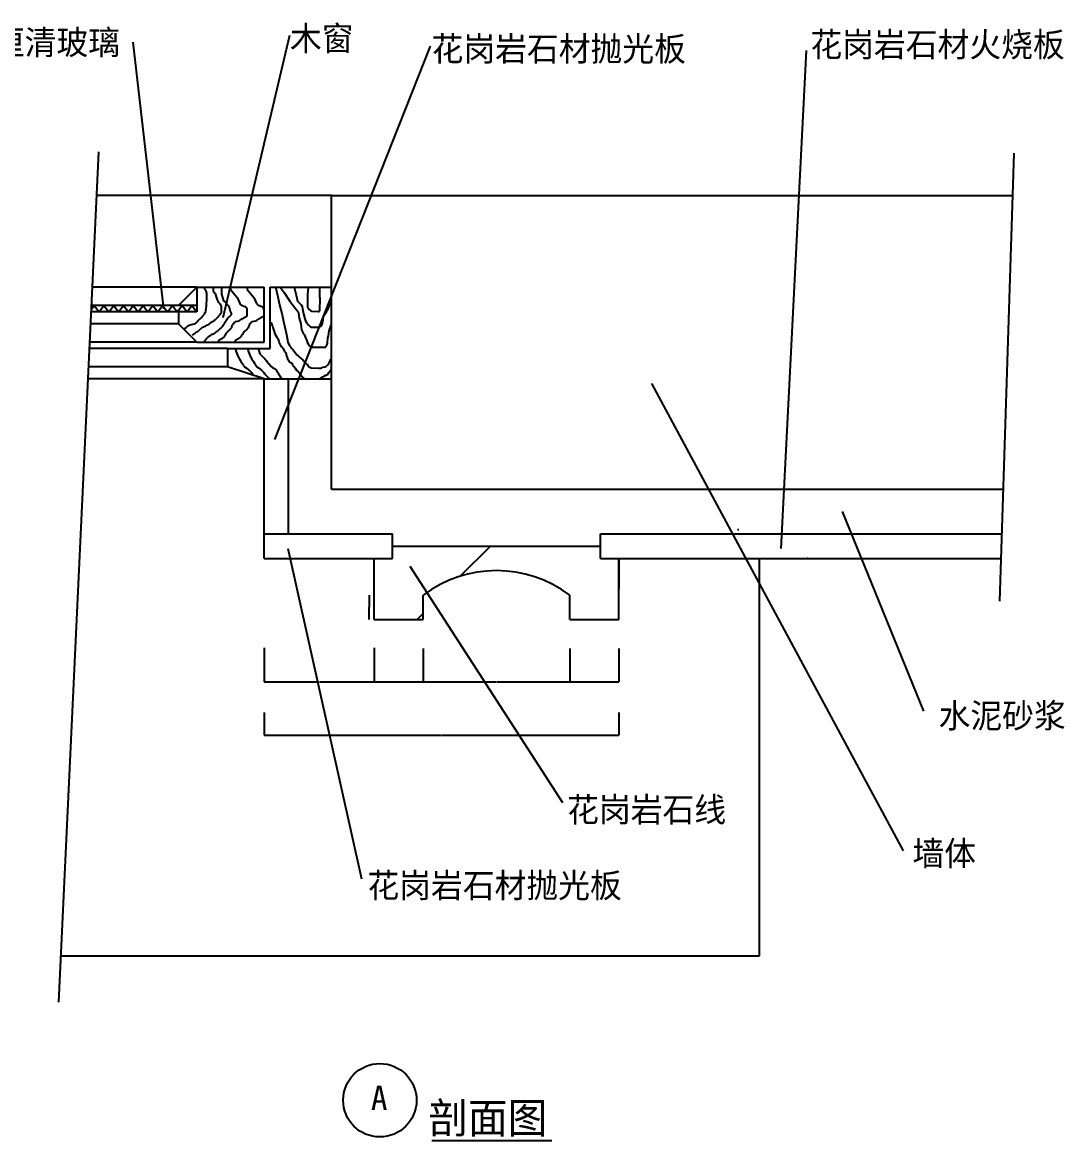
# Model space of a CAD drawing. Header units: metres. Extents: x 152 to 9002, y 185 to 11466.
# Drawn here: x 4533 to 8794, y 6710 to 11282 of the extents above; entities that cross this region are included whole.
import ezdxf

# ---------------------------------------------------------------- set-up
doc = ezdxf.new("R2010")
doc.units = ezdxf.units.M
for name, color, linetype in [('2', 2, 'Continuous'), ('3', 3, 'Continuous'), ('4', 4, 'Continuous'), ('7', 7, 'Continuous'), ('BH', 3, 'Continuous'), ('DIM', 3, 'Continuous'), ('TEXT', 3, 'Continuous')]:
    doc.layers.add(name, color=color, linetype=linetype)
doc.dimstyles.get("Standard").update_dxf_attribs({"dimtxt": 2.5, "dimasz": 2.5, "dimexe": 1.25, "dimexo": 0.625, "dimtad": 1, "dimcen": 2.5, "dimazin": 3, "dimtfac": 1, "dimtmove": 0, "dimatfit": 3})

# ---------------------------------------------------------------- blocks, each defined once
blk = doc.blocks.new('BH2')
at = {"layer": 'BH'}
blk.add_lwpolyline([(0, 32), (5, 28), (0, 24), (5, 20), (0, 16), (5, 12), (0, 8), (5, 4), (0, 0)], dxfattribs=at)
blk = doc.blocks.new('*D2')
for p, q in [((6971.25, 9090.61), (6971.25, 8965.61)), ((6971, 8965.61), (6970.75, 8965.61)), ((6971.25, 8840.61), (6971.25, 8965.61)), ((6971.25, 8965.61), (6971.25, 8965.61)), ((6971.5, 8965.61), (6971.75, 8965.61))]:
    blk.add_line(p, q)
at = {"layer": 'Defpoints'}
for p in [(6971.25, 9090.61), (6971.25, 8965.61), (6971.25, 8840.61)]:
    blk.add_point(p, dxfattribs=at)
at = {"layer": 'DIM', "insert": (6971.25, 8966.735), "char_height": 1, "attachment_point": 5}
blk.add_mtext('50', dxfattribs=at)
blk = doc.blocks.new('*D3')
for p, q in [((5950.31, 8940.61), (5950.31, 8890.61)), ((5950.06, 8890.61), (5949.81, 8890.61)), ((5950.31, 8840.61), (5950.31, 8890.61)), ((5950.31, 8890.61), (5950.31, 8890.61)), ((5950.56, 8890.61), (5950.81, 8890.61))]:
    blk.add_line(p, q)
at = {"layer": 'Defpoints'}
for p in [(5950.31, 8940.61), (5950.31, 8890.61), (5950.31, 8840.61)]:
    blk.add_point(p, dxfattribs=at)
at = {"layer": 'DIM', "insert": (5950.31, 8891.735), "char_height": 1, "attachment_point": 5}
blk.add_mtext('20', dxfattribs=at)
blk = doc.blocks.new('*D52')
for p, q in [((5521.25, 8724.85), (5521.25, 8585.36)), ((5971.25, 8724.85), (5971.25, 8585.36)), ((5521.5, 8585.36), (5745.25, 8585.36)), ((5747.25, 8585.36), (5971, 8585.36))]:
    blk.add_line(p, q)
at = {"layer": 'Defpoints'}
for p in [(5521.25, 8724.85), (5971.25, 8724.85), (5521.25, 8585.36)]:
    blk.add_point(p, dxfattribs=at)
at = {"layer": 'DIM', "insert": (5746.25, 8585.36), "char_height": 1, "attachment_point": 5}
blk.add_mtext('90', dxfattribs=at)
blk = doc.blocks.new('*D53')
for p, q in [((5521.25, 8460.36), (5521.25, 8367.74)), ((6971.25, 8460.36), (6971.25, 8367.74)), ((5521.5, 8367.74), (6244.75, 8367.74)), ((6247.75, 8367.74), (6971, 8367.74))]:
    blk.add_line(p, q)
at = {"layer": 'Defpoints'}
for p in [(5521.25, 8460.36), (6971.25, 8460.36), (5521.25, 8367.74)]:
    blk.add_point(p, dxfattribs=at)
at = {"layer": 'DIM', "insert": (6246.25, 8367.74), "char_height": 1, "attachment_point": 5}
blk.add_mtext('290', dxfattribs=at)
blk = doc.blocks.new('*D58')
for p, q in [((6771.25, 8721.67), (6771.25, 8585.36)), ((6971.25, 8721.67), (6971.25, 8585.36)), ((6771.5, 8585.36), (6870.25, 8585.36)), ((6872.25, 8585.36), (6971, 8585.36))]:
    blk.add_line(p, q)
at = {"layer": 'Defpoints'}
for p in [(6771.25, 8721.67), (6971.25, 8721.67), (6771.25, 8585.36)]:
    blk.add_point(p, dxfattribs=at)
at = {"layer": 'DIM', "insert": (6871.25, 8585.36), "char_height": 1, "attachment_point": 5}
blk.add_mtext('40', dxfattribs=at)
blk = doc.blocks.new('*D59')
for p, q in [((6171.25, 8721.67), (6171.25, 8585.36)), ((6771.25, 8721.67), (6771.25, 8585.36)), ((6171.5, 8585.36), (6469.75, 8585.36)), ((6472.75, 8585.36), (6771, 8585.36))]:
    blk.add_line(p, q)
at = {"layer": 'Defpoints'}
for p in [(6171.25, 8721.67), (6771.25, 8721.67), (6171.25, 8585.36)]:
    blk.add_point(p, dxfattribs=at)
at = {"layer": 'DIM', "insert": (6471.25, 8585.36), "char_height": 1, "attachment_point": 5}
blk.add_mtext('120', dxfattribs=at)
blk = doc.blocks.new('*D60')
for p, q in [((5971.25, 8724.85), (5971.25, 8585.36)), ((6171.25, 8721.67), (6171.25, 8585.36)), ((5971.5, 8585.36), (6070.25, 8585.36)), ((6072.25, 8585.36), (6171, 8585.36))]:
    blk.add_line(p, q)
at = {"layer": 'Defpoints'}
for p in [(5971.25, 8724.85), (6171.25, 8721.67), (5971.25, 8585.36)]:
    blk.add_point(p, dxfattribs=at)
at = {"layer": 'DIM', "insert": (6071.25, 8585.36), "char_height": 1, "attachment_point": 5}
blk.add_mtext('40', dxfattribs=at)

msp = doc.modelspace()

# ---------------------------------------------------------------- hatches: boundary and pattern name
at = {"layer": 'BH'}
h = msp.add_hatch(dxfattribs=at)
h.set_pattern_fill('ANSI31', scale=1500)
h.paths.add_polyline_path([(8580.98, 10573.94), (5796.25, 10573.94), (5796.25, 9373.94), (8542.27, 9373.94)])
h = msp.add_hatch(dxfattribs=at)
h.set_pattern_fill('ANSI33', scale=300)
h.paths.add_polyline_path([(6771.25, 8940.61), (6771.25, 8840.61), (6971.25, 8840.61), (6971.25, 9090.61), (6896.25, 9090.61), (6896.25, 9140.61), (6046.25, 9140.61), (6046.25, 9090.61), (5971.25, 9090.61), (5971.25, 8840.61), (6171.25, 8840.61), (6171.25, 8940.61, -0.33)])
h.paths.add_polyline_path([(6046.25, 9190.61), (5521.25, 9190.61), (5521.25, 9090.61), (6046.25, 9090.61)])
h.paths.add_polyline_path([(5621.25, 9823.94), (5521.25, 9823.94), (5521.25, 9190.61), (5621.25, 9190.61)])
h.paths.add_polyline_path([(8536.36, 9190.61), (6896.25, 9190.61), (6896.25, 9090.61), (8533.13, 9090.61)])
h = msp.add_hatch(dxfattribs=at)
h.set_pattern_fill('AR-CONC', scale=15)
h.paths.add_polyline_path([(8542.27, 9373.94), (5796.25, 9373.94), (5796.25, 9823.94), (5621.25, 9823.94), (5621.25, 9190.61), (6046.25, 9190.61), (6046.25, 9140.61), (6896.25, 9140.61), (6896.25, 9190.61), (8536.36, 9190.61)])

# ---------------------------------------------------------------- linework, layer by layer
at = {"layer": '2'}
for p, q in [((5796.25, 10573.94), (8580.98, 10573.94)), ((5796.25, 9373.94), (5796.25, 10573.94)), ((5796.25, 9373.94), (8542.27, 9373.94))]:
    msp.add_line(p, q, dxfattribs=at)
at = {"layer": '3'}
for p, q in [((4844.72, 10752.75), (4680.03, 7277.14)), ((8586.56, 10746.84), (8527.5, 8915.9)), ((5171.25, 10048.94), (4811.37, 10048.94)), ((5371.25, 9873.94), (4803.08, 9873.94))]:
    msp.add_line(p, q, dxfattribs=at)
at = {"layer": '4'}
for p, q in [((5796.25, 10573.94), (4836.25, 10573.94)), ((5171.25, 10123.94), (5246.25, 10198.94)), ((5246.25, 10198.94), (5246.25, 10098.94)), ((5246.25, 10198.94), (5521.25, 10198.94)), ((5521.25, 9973.94), (5521.25, 10198.94)), ((5546.25, 10198.94), (5796.25, 10198.94)), ((5546.25, 9948.94), (5546.25, 10198.94)), ((5171.25, 10098.94), (5171.25, 10048.94)), ((5171.25, 10048.94), (5246.25, 9973.94)), ((5246.25, 9973.94), (5521.25, 9973.94)), ((5371.25, 9948.94), (5546.25, 9948.94)), ((5371.25, 9948.94), (5371.25, 9873.94)), ((5521.25, 9823.94), (5371.25, 9873.94)), ((5521.25, 9823.94), (5796.25, 9823.94)), ((5521.25, 9090.61), (5521.25, 9823.94)), ((5621.25, 9190.61), (5621.25, 9823.94)), ((5521.25, 9190.61), (6046.25, 9190.61)), ((6046.25, 9090.61), (6046.25, 9190.61)), ((6896.25, 9190.61), (8536.36, 9190.61)), ((6896.25, 9090.61), (6896.25, 9190.61)), ((6046.25, 9140.61), (6896.25, 9140.61)), ((5521.25, 9090.61), (6046.25, 9090.61)), ((5971.25, 8840.61), (5971.25, 9090.61)), ((6896.25, 9090.61), (8533.13, 9090.61)), ((6971.25, 8840.61), (6971.25, 9090.61)), ((7546.25, 7465.61), (7546.25, 9090.61)), ((6171.25, 8840.61), (6171.25, 8940.61)), ((6771.25, 8840.61), (6771.25, 8940.61)), ((5971.25, 8840.61), (6171.25, 8840.61)), ((6771.25, 8840.61), (6971.25, 8840.61)), ((4688.96, 7465.61), (7546.25, 7465.61))]:
    msp.add_line(p, q, dxfattribs=at)
msp.add_arc((6471.25, 8540.61), 500, 53.13, 126.87, dxfattribs=at)
at = {"layer": '7'}
for p, q in [((5246.25, 10198.94), (4818.48, 10198.94)), ((5246.25, 10123.94), (4814.92, 10123.94)), ((5246.25, 10098.94), (4813.74, 10098.94)), ((5246.25, 9973.94), (4807.82, 9973.94)), ((5371.25, 9948.94), (4806.63, 9948.94)), ((5521.25, 9823.94), (4800.71, 9823.94))]:
    msp.add_line(p, q, dxfattribs=at)
at = {"layer": 'BH'}
for p, q in [((5275.95, 10197.45), (5274.46, 10198.94)), ((5277.77, 10194.73), (5275.95, 10197.45)), ((5280.49, 10190.2), (5277.77, 10194.73)), ((5312.26, 10198.94), (5312.26, 10197.45)), ((5312.26, 10197.45), (5313.16, 10182.95)), ((5346.74, 10198.94), (5346.74, 10171.17)), ((5381.77, 10198.94), (5383.95, 10190.2)), ((5450.16, 10198.94), (5452.35, 10190.2)), ((5568.64, 10198.94), (5569.29, 10195.91)), ((5569.29, 10195.91), (5576.73, 10160.29)), ((5587.4, 10198.94), (5602.58, 10178.1)), ((5643.43, 10198.94), (5651.62, 10166.23)), ((5700.67, 10197.4), (5699.18, 10170.68)), ((5700.78, 10198.94), (5700.67, 10197.4)), ((5749.44, 10158.81), (5749.44, 10198.94)), ((5282.31, 10186.58), (5280.49, 10190.2)), ((5284.12, 10182.95), (5282.31, 10186.58)), ((5285.94, 10179.33), (5284.12, 10182.95)), ((5286.85, 10174.8), (5285.94, 10179.33)), ((5286.85, 10144.89), (5286.85, 10174.8)), ((5313.16, 10182.95), (5314.98, 10177.51)), ((5314.98, 10177.51), (5320.42, 10172.98)), ((5320.42, 10172.98), (5324.96, 10160.29)), ((5324.96, 10160.29), (5328.59, 10147.61)), ((5346.74, 10171.17), (5350.37, 10156.67)), ((5350.37, 10156.67), (5354.91, 10143.98)), ((5383.95, 10190.2), (5398.47, 10172.08)), ((5398.47, 10172.08), (5411.18, 10157.58)), ((5411.18, 10157.58), (5416.63, 10144.89)), ((5452.35, 10190.2), (5466.87, 10172.08)), ((5466.87, 10172.08), (5479.57, 10157.58)), ((5479.57, 10157.58), (5485.02, 10144.89)), ((5576.73, 10160.29), (5585.64, 10121.71)), ((5602.58, 10178.1), (5626.36, 10142.48)), ((5651.62, 10166.23), (5657.57, 10142.48)), ((5699.18, 10170.68), (5699.18, 10117.25)), ((5750.93, 10154.36), (5749.44, 10158.81)), ((5750.93, 10132.09), (5750.93, 10154.36)), ((5282.31, 10100.48), (5283.22, 10105.01)), ((5283.22, 10105.01), (5284.12, 10110.45)), ((5284.12, 10115.88), (5285.03, 10121.32)), ((5284.12, 10110.45), (5284.12, 10115.88)), ((5285.03, 10121.32), (5285.94, 10126.76)), ((5285.94, 10132.2), (5286.85, 10144.89)), ((5285.94, 10126.76), (5285.94, 10132.2)), ((5328.59, 10147.61), (5331.32, 10142.17)), ((5331.32, 10142.17), (5334.95, 10138.54)), ((5334.95, 10138.54), (5338.58, 10134.01)), ((5338.58, 10134.01), (5341.3, 10130.38)), ((5341.3, 10130.38), (5343.11, 10126.76)), ((5343.11, 10126.76), (5344.93, 10123.13)), ((5344.93, 10123.13), (5345.84, 10120.42)), ((5345.84, 10120.42), (5345.84, 10095.94)), ((5354.91, 10143.98), (5360.36, 10139.45)), ((5360.36, 10139.45), (5364.9, 10134.92)), ((5364.9, 10134.92), (5368.53, 10131.29)), ((5368.53, 10131.29), (5372.16, 10127.67)), ((5372.16, 10127.67), (5373.97, 10124.04)), ((5373.97, 10124.04), (5376.69, 10121.32)), ((5376.69, 10121.32), (5377.6, 10117.7)), ((5377.6, 10117.7), (5379.42, 10114.98)), ((5379.42, 10114.98), (5380.32, 10111.35)), ((5380.32, 10111.35), (5381.23, 10106.82)), ((5381.23, 10106.82), (5383.05, 10101.38)), ((5416.63, 10144.89), (5422.07, 10132.2)), ((5422.07, 10132.2), (5426.61, 10127.67)), ((5426.61, 10127.67), (5430.24, 10124.95)), ((5430.24, 10124.95), (5433.87, 10124.04)), ((5433.87, 10124.04), (5437.5, 10122.23)), ((5437.5, 10122.23), (5441.13, 10121.32)), ((5441.13, 10121.32), (5444.76, 10118.6)), ((5444.76, 10118.6), (5447.48, 10115.88)), ((5447.48, 10115.88), (5449.3, 10113.16)), ((5449.3, 10113.16), (5451.11, 10109.54)), ((5451.11, 10109.54), (5451.11, 10082.35)), ((5485.02, 10144.89), (5490.46, 10132.2)), ((5490.46, 10132.2), (5495, 10127.67)), ((5495, 10127.67), (5498.63, 10124.95)), ((5498.63, 10124.95), (5502.26, 10124.04)), ((5502.26, 10124.04), (5505.89, 10122.23)), ((5505.89, 10122.23), (5509.52, 10121.32)), ((5509.52, 10121.32), (5513.15, 10118.6)), ((5513.15, 10118.6), (5515.87, 10115.88)), ((5515.87, 10115.88), (5517.69, 10113.16)), ((5517.69, 10113.16), (5519.51, 10109.54)), ((5519.51, 10109.54), (5519.51, 10082.35)), ((5585.64, 10121.71), (5594.56, 10086.09)), ((5626.36, 10142.48), (5650.14, 10112.8)), ((5650.14, 10112.8), (5656.08, 10103.9)), ((5656.08, 10103.9), (5660.54, 10097.96)), ((5657.57, 10142.48), (5666.49, 10133.58)), ((5666.49, 10133.58), (5672.43, 10127.64)), ((5672.43, 10127.64), (5676.89, 10120.22)), ((5676.89, 10120.22), (5678.37, 10111.32)), ((5678.37, 10111.32), (5682.83, 10090.54)), ((5699.18, 10117.25), (5702.15, 10112.8)), ((5702.15, 10112.8), (5705.12, 10108.35)), ((5705.12, 10108.35), (5709.58, 10105.38)), ((5709.58, 10105.38), (5711.07, 10105.38)), ((5711.07, 10105.38), (5711.07, 10103.9)), ((5711.07, 10103.9), (5714.04, 10102.41)), ((5747.96, 10100.93), (5749.44, 10105.38)), ((5749.44, 10124.67), (5750.93, 10132.09)), ((5749.44, 10105.38), (5749.44, 10124.67)), ((5777.68, 10100.93), (5780.65, 10106.86)), ((5780.65, 10106.86), (5783.62, 10111.32)), ((5783.62, 10111.32), (5785.11, 10115.77)), ((5785.11, 10115.77), (5786.6, 10120.22)), ((5786.6, 10124.67), (5789.57, 10129.13)), ((5786.6, 10120.22), (5786.6, 10124.67)), ((5789.57, 10133.58), (5791.06, 10138.03)), ((5789.57, 10129.13), (5789.57, 10133.58)), ((5791.06, 10138.03), (5791.06, 10142.48)), ((5244.19, 10055.16), (5247.82, 10057.88)), ((5247.82, 10057.88), (5250.54, 10061.5)), ((5250.54, 10061.5), (5254.17, 10065.13)), ((5254.17, 10065.13), (5258.71, 10068.75)), ((5258.71, 10068.75), (5262.34, 10072.38)), ((5262.34, 10072.38), (5265.97, 10076.91)), ((5265.97, 10076.91), (5269.6, 10080.54)), ((5269.6, 10080.54), (5272.32, 10083.26)), ((5272.32, 10083.26), (5273.23, 10085.07)), ((5273.23, 10085.07), (5275.05, 10086.88)), ((5275.05, 10086.88), (5276.86, 10089.6)), ((5276.86, 10089.6), (5278.68, 10093.22)), ((5278.68, 10093.22), (5280.49, 10095.94)), ((5280.49, 10095.94), (5282.31, 10100.48)), ((5314.98, 10060.6), (5309.53, 10056.97)), ((5316.79, 10062.41), (5314.98, 10060.6)), ((5319.52, 10064.22), (5316.79, 10062.41)), ((5320.42, 10066.03), (5319.52, 10064.22)), ((5323.15, 10067.85), (5320.42, 10066.03)), ((5325.87, 10070.57), (5323.15, 10067.85)), ((5327.69, 10073.29), (5325.87, 10070.57)), ((5330.41, 10076), (5327.69, 10073.29)), ((5331.32, 10078.72), (5330.41, 10076)), ((5334.95, 10080.54), (5331.32, 10078.72)), ((5337.67, 10084.16), (5334.95, 10080.54)), ((5340.39, 10086.88), (5337.67, 10084.16)), ((5342.21, 10090.51), (5340.39, 10086.88)), ((5344.93, 10093.22), (5342.21, 10090.51)), ((5345.84, 10095.94), (5344.93, 10093.22)), ((5364.9, 10060.6), (5361.26, 10056.07)), ((5366.71, 10064.22), (5364.9, 10060.6)), ((5368.53, 10066.03), (5366.71, 10064.22)), ((5370.34, 10068.75), (5368.53, 10066.03)), ((5372.16, 10072.38), (5370.34, 10068.75)), ((5373.97, 10075.1), (5372.16, 10072.38)), ((5375.79, 10076.91), (5373.97, 10075.1)), ((5379.42, 10079.63), (5375.79, 10076.91)), ((5383.05, 10082.35), (5379.42, 10079.63)), ((5383.05, 10101.38), (5384.86, 10095.94)), ((5386.68, 10085.97), (5383.05, 10082.35)), ((5384.86, 10095.94), (5386.68, 10092.32)), ((5386.68, 10092.32), (5386.68, 10085.97)), ((5417.53, 10059.69), (5403.01, 10056.97)), ((5421.16, 10062.41), (5417.53, 10059.69)), ((5423.89, 10065.13), (5421.16, 10062.41)), ((5427.52, 10066.03), (5423.89, 10065.13)), ((5429.33, 10067.85), (5427.52, 10066.03)), ((5432.96, 10069.66), (5429.33, 10067.85)), ((5436.59, 10072.38), (5432.96, 10069.66)), ((5447.48, 10077.82), (5436.59, 10072.38)), ((5450.21, 10080.54), (5447.48, 10077.82)), ((5451.11, 10082.35), (5450.21, 10080.54)), ((5485.93, 10059.69), (5471.4, 10056.97)), ((5489.56, 10062.41), (5485.93, 10059.69)), ((5492.28, 10065.13), (5489.56, 10062.41)), ((5495.91, 10066.03), (5492.28, 10065.13)), ((5497.72, 10067.85), (5495.91, 10066.03)), ((5501.35, 10069.66), (5497.72, 10067.85)), ((5504.98, 10072.38), (5501.35, 10069.66)), ((5515.87, 10077.82), (5504.98, 10072.38)), ((5518.6, 10080.54), (5515.87, 10077.82)), ((5519.51, 10082.35), (5518.6, 10080.54)), ((5546.25, 10058.08), (5549.98, 10053.44)), ((5594.56, 10086.09), (5600.5, 10059.37)), ((5600.5, 10059.37), (5606.45, 10035.63)), ((5660.54, 10097.96), (5662.03, 10093.51)), ((5662.03, 10093.51), (5665, 10072.73)), ((5665, 10072.73), (5670.94, 10048.98)), ((5682.83, 10090.54), (5687.29, 10069.76)), ((5687.29, 10069.76), (5690.26, 10062.34)), ((5690.26, 10062.34), (5694.72, 10054.92)), ((5714.04, 10102.41), (5715.53, 10100.93)), ((5715.53, 10100.93), (5742.01, 10099.44)), ((5742.01, 10099.44), (5746.47, 10099.44)), ((5746.47, 10099.44), (5747.96, 10100.93)), ((5759.85, 10050.47), (5761.33, 10059.37)), ((5761.33, 10059.37), (5762.82, 10065.31)), ((5762.82, 10077.18), (5765.79, 10080.15)), ((5762.82, 10065.31), (5762.82, 10077.18)), ((5765.79, 10080.15), (5767.28, 10083.12)), ((5767.28, 10083.12), (5768.76, 10086.09)), ((5768.76, 10086.09), (5773.22, 10092.02)), ((5773.22, 10092.02), (5774.71, 10096.48)), ((5774.71, 10096.48), (5777.68, 10100.93)), ((5196.09, 10030.69), (5200.63, 10033.41)), ((5200.63, 10033.41), (5204.26, 10036.13)), ((5204.26, 10036.13), (5206.98, 10038.84)), ((5206.98, 10038.84), (5208.8, 10040.66)), ((5208.8, 10040.66), (5211.52, 10042.47)), ((5211.52, 10042.47), (5214.24, 10043.38)), ((5214.24, 10043.38), (5218.78, 10045.19)), ((5218.78, 10045.19), (5223.32, 10047)), ((5223.32, 10047), (5236.02, 10048.81)), ((5236.02, 10048.81), (5239.65, 10050.63)), ((5239.65, 10011.65), (5237.84, 10010.75)), ((5239.65, 10050.63), (5242.38, 10053.35)), ((5241.47, 10013.47), (5239.65, 10011.65)), ((5245.1, 10015.28), (5241.47, 10013.47)), ((5242.38, 10053.35), (5244.19, 10055.16)), ((5248.73, 10018), (5245.1, 10015.28)), ((5252.36, 10020.72), (5248.73, 10018)), ((5266.88, 10033.41), (5252.36, 10020.72)), ((5279.59, 10038.84), (5266.88, 10033.41)), ((5284.12, 10042.47), (5279.59, 10038.84)), ((5289.57, 10044.28), (5284.12, 10042.47)), ((5293.2, 10047), (5289.57, 10044.28)), ((5296.83, 10049.72), (5293.2, 10047)), ((5300.46, 10051.53), (5296.83, 10049.72)), ((5302.27, 10053.35), (5300.46, 10051.53)), ((5309.53, 10056.97), (5302.27, 10053.35)), ((5317.7, 10011.65), (5314.07, 10008.94)), ((5322.24, 10014.37), (5317.7, 10011.65)), ((5324.96, 10016.19), (5322.24, 10014.37)), ((5326.78, 10017.09), (5324.96, 10016.19)), ((5330.41, 10019.81), (5326.78, 10017.09)), ((5333.13, 10022.53), (5330.41, 10019.81)), ((5337.67, 10026.16), (5333.13, 10022.53)), ((5341.3, 10030.69), (5337.67, 10026.16)), ((5344.93, 10033.41), (5341.3, 10030.69)), ((5347.65, 10036.13), (5344.93, 10033.41)), ((5350.37, 10038.84), (5347.65, 10036.13)), ((5353.1, 10042.47), (5350.37, 10038.84)), ((5355.82, 10046.1), (5353.1, 10042.47)), ((5356.73, 10049.72), (5355.82, 10046.1)), ((5359.45, 10052.44), (5356.73, 10049.72)), ((5361.26, 10056.07), (5359.45, 10052.44)), ((5366.71, 10011.65), (5365.8, 10009.84)), ((5373.06, 10018), (5366.71, 10011.65)), ((5374.88, 10020.72), (5373.06, 10018)), ((5380.32, 10024.34), (5374.88, 10020.72)), ((5382.14, 10027.06), (5380.32, 10024.34)), ((5384.86, 10029.78), (5382.14, 10027.06)), ((5387.58, 10033.41), (5384.86, 10029.78)), ((5388.49, 10037.03), (5387.58, 10033.41)), ((5391.21, 10041.56), (5388.49, 10037.03)), ((5392.12, 10046.1), (5391.21, 10041.56)), ((5394.84, 10047.91), (5392.12, 10046.1)), ((5396.66, 10050.63), (5394.84, 10047.91)), ((5397.57, 10053.35), (5396.66, 10050.63)), ((5398.47, 10055.16), (5397.57, 10053.35)), ((5403.01, 10056.97), (5398.47, 10055.16)), ((5435.1, 10011.65), (5434.2, 10009.84)), ((5441.46, 10018), (5435.1, 10011.65)), ((5443.27, 10020.72), (5441.46, 10018)), ((5448.72, 10024.34), (5443.27, 10020.72)), ((5450.53, 10027.06), (5448.72, 10024.34)), ((5453.25, 10029.78), (5450.53, 10027.06)), ((5455.98, 10033.41), (5453.25, 10029.78)), ((5456.88, 10037.03), (5455.98, 10033.41)), ((5459.61, 10041.56), (5456.88, 10037.03)), ((5460.51, 10046.1), (5459.61, 10041.56)), ((5463.24, 10047.91), (5460.51, 10046.1)), ((5465.05, 10050.63), (5463.24, 10047.91)), ((5465.96, 10053.35), (5465.05, 10050.63)), ((5466.87, 10055.16), (5465.96, 10053.35)), ((5471.4, 10056.97), (5466.87, 10055.16)), ((5549.98, 10053.44), (5552.95, 10046.02)), ((5552.95, 10046.02), (5555.92, 10040.08)), ((5555.92, 10040.08), (5557.41, 10034.14)), ((5557.41, 10034.14), (5558.89, 10026.72)), ((5558.89, 10026.72), (5561.86, 10017.82)), ((5561.86, 10017.82), (5564.84, 10008.91)), ((5606.45, 10035.63), (5612.39, 10005.94)), ((5670.94, 10048.98), (5673.92, 10025.24)), ((5673.92, 10025.24), (5678.37, 10016.33)), ((5678.37, 10016.33), (5681.35, 10011.88)), ((5681.35, 10011.88), (5684.32, 10005.94)), ((5694.72, 10054.92), (5696.21, 10051.95)), ((5696.21, 10051.95), (5699.18, 10048.98)), ((5699.18, 10048.98), (5702.15, 10044.53)), ((5702.15, 10044.53), (5706.61, 10041.56)), ((5706.61, 10041.56), (5711.07, 10037.11)), ((5711.07, 10037.11), (5714.04, 10035.63)), ((5714.04, 10035.63), (5746.47, 10035.63)), ((5746.47, 10035.63), (5749.44, 10037.11)), ((5749.44, 10037.11), (5752.42, 10040.08)), ((5752.42, 10040.08), (5755.39, 10041.56)), ((5755.39, 10041.56), (5756.87, 10044.53)), ((5756.87, 10044.53), (5759.85, 10050.47)), ((5785.11, 10000.01), (5786.6, 10020.79)), ((5786.6, 10020.79), (5788.08, 10028.21)), ((5788.08, 10028.21), (5792.54, 10035.63)), ((5792.54, 10035.63), (5794.03, 10043.05)), ((5794.03, 10043.05), (5796.25, 10047.49)), ((5229.67, 10004.4), (5226.95, 10001.68)), ((5232.39, 10007.12), (5229.67, 10004.4)), ((5236.02, 10008.94), (5232.39, 10007.12)), ((5237.84, 10010.75), (5236.02, 10008.94)), ((5277.77, 9979.93), (5275.95, 9975.4)), ((5283.22, 9985.37), (5277.77, 9979.93)), ((5284.12, 9988.09), (5283.22, 9985.37)), ((5286.85, 9990.81), (5284.12, 9988.09)), ((5290.48, 9994.43), (5286.85, 9990.81)), ((5295.01, 9997.15), (5290.48, 9994.43)), ((5297.74, 9998.97), (5295.01, 9997.15)), ((5299.55, 10000.78), (5297.74, 9998.97)), ((5303.18, 10003.5), (5299.55, 10000.78)), ((5305.9, 10005.31), (5303.18, 10003.5)), ((5309.53, 10006.22), (5305.9, 10005.31)), ((5314.07, 10008.94), (5309.53, 10006.22)), ((5334.04, 9979.03), (5333.13, 9976.31)), ((5338.58, 9983.56), (5334.04, 9979.03)), ((5342.21, 9986.28), (5338.58, 9983.56)), ((5345.84, 9987.18), (5342.21, 9986.28)), ((5348.56, 9988.09), (5345.84, 9987.18)), ((5349.47, 9989.9), (5348.56, 9988.09)), ((5351.28, 9990.81), (5349.47, 9989.9)), ((5353.1, 9992.62), (5351.28, 9990.81)), ((5355.82, 9994.43), (5353.1, 9992.62)), ((5358.54, 9997.15), (5355.82, 9994.43)), ((5359.45, 9998.97), (5358.54, 9997.15)), ((5362.17, 10002.59), (5359.45, 9998.97)), ((5363.99, 10006.22), (5362.17, 10002.59)), ((5365.8, 10009.84), (5363.99, 10006.22)), ((5402.43, 9979.03), (5401.52, 9976.31)), ((5406.97, 9983.56), (5402.43, 9979.03)), ((5410.6, 9986.28), (5406.97, 9983.56)), ((5414.23, 9987.18), (5410.6, 9986.28)), ((5416.95, 9988.09), (5414.23, 9987.18)), ((5417.86, 9989.9), (5416.95, 9988.09)), ((5419.67, 9990.81), (5417.86, 9989.9)), ((5421.49, 9992.62), (5419.67, 9990.81)), ((5424.21, 9994.43), (5421.49, 9992.62)), ((5426.93, 9997.15), (5424.21, 9994.43)), ((5427.84, 9998.97), (5426.93, 9997.15)), ((5430.56, 10002.59), (5427.84, 9998.97)), ((5432.38, 10006.22), (5430.56, 10002.59)), ((5434.2, 10009.84), (5432.38, 10006.22)), ((5564.84, 10008.91), (5569.29, 10001.49)), ((5569.29, 10001.49), (5573.75, 9995.56)), ((5573.75, 9995.56), (5576.73, 9989.62)), ((5576.73, 9989.62), (5578.21, 9985.17)), ((5578.21, 9985.17), (5581.18, 9979.23)), ((5581.18, 9979.23), (5582.67, 9971.81)), ((5582.67, 9971.81), (5585.64, 9965.87)), ((5585.64, 9965.87), (5588.61, 9961.42)), ((5612.39, 10005.94), (5618.34, 9976.26)), ((5618.34, 9976.26), (5621.31, 9967.36)), ((5621.31, 9967.36), (5625.77, 9958.45)), ((5684.32, 10005.94), (5687.29, 10000.01)), ((5687.29, 10000.01), (5690.26, 9992.59)), ((5690.26, 9992.59), (5694.72, 9983.68)), ((5694.72, 9983.68), (5697.69, 9974.78)), ((5697.69, 9974.78), (5700.67, 9967.36)), ((5700.67, 9967.36), (5703.64, 9961.42)), ((5776.19, 9959.94), (5780.65, 9968.84)), ((5780.65, 9977.75), (5782.14, 9985.17)), ((5780.65, 9968.84), (5780.65, 9977.75)), ((5782.14, 9991.1), (5785.11, 10000.01)), ((5782.14, 9985.17), (5782.14, 9991.1)), ((5403.02, 9948.94), (5407.09, 9934.71)), ((5407.09, 9934.71), (5414.52, 9913.93)), ((5453.76, 9948.94), (5457.84, 9934.71)), ((5457.84, 9934.71), (5465.27, 9913.93)), ((5497.13, 9948.94), (5503.91, 9927.29)), ((5503.91, 9927.29), (5524.71, 9906.51)), ((5588.61, 9961.42), (5591.59, 9956.97)), ((5591.59, 9956.97), (5594.56, 9954)), ((5594.56, 9954), (5599.02, 9948.06)), ((5599.02, 9948.06), (5604.96, 9936.19)), ((5604.96, 9936.19), (5609.42, 9930.25)), ((5609.42, 9930.25), (5610.91, 9927.29)), ((5610.91, 9927.29), (5610.91, 9922.83)), ((5610.91, 9922.83), (5612.39, 9918.38)), ((5625.77, 9958.45), (5630.23, 9954)), ((5630.23, 9954), (5633.2, 9949.55)), ((5633.2, 9949.55), (5639.14, 9945.1)), ((5639.14, 9945.1), (5643.6, 9937.67)), ((5643.6, 9937.67), (5655.49, 9922.83)), ((5655.49, 9922.83), (5659.95, 9918.38)), ((5703.64, 9961.42), (5708.1, 9958.45)), ((5708.1, 9958.45), (5709.58, 9956.97)), ((5709.58, 9956.97), (5714.04, 9954)), ((5714.04, 9954), (5773.22, 9954)), ((5773.22, 9954), (5776.19, 9959.94)), ((5414.52, 9913.93), (5420.47, 9905.02)), ((5420.47, 9905.02), (5426.41, 9896.12)), ((5426.41, 9896.12), (5430.87, 9888.7)), ((5430.87, 9888.7), (5435.33, 9882.76)), ((5435.33, 9882.76), (5436.82, 9878.31)), ((5436.82, 9878.31), (5441.27, 9873.86)), ((5465.27, 9913.93), (5471.21, 9905.02)), ((5471.21, 9905.02), (5477.16, 9896.12)), ((5477.16, 9896.12), (5481.61, 9888.7)), ((5481.61, 9888.7), (5486.07, 9882.76)), ((5486.07, 9882.76), (5487.56, 9878.31)), ((5487.56, 9878.31), (5492.02, 9873.86)), ((5524.71, 9906.51), (5530.66, 9897.6)), ((5530.66, 9897.6), (5536.6, 9888.7)), ((5536.6, 9888.7), (5544.03, 9881.28)), ((5544.03, 9881.28), (5549.98, 9875.34)), ((5549.98, 9875.34), (5555.92, 9870.89)), ((5612.39, 9918.38), (5615.36, 9913.93)), ((5615.36, 9913.93), (5615.36, 9910.96)), ((5615.36, 9910.96), (5616.85, 9906.51)), ((5616.85, 9906.51), (5621.31, 9900.57)), ((5621.31, 9900.57), (5624.28, 9894.64)), ((5624.28, 9894.64), (5628.74, 9891.67)), ((5628.74, 9891.67), (5630.23, 9891.67)), ((5630.23, 9891.67), (5633.2, 9890.18)), ((5633.2, 9890.18), (5634.68, 9888.7)), ((5634.68, 9888.7), (5636.17, 9884.25)), ((5636.17, 9884.25), (5639.14, 9879.79)), ((5639.14, 9879.79), (5640.63, 9876.83)), ((5640.63, 9876.83), (5645.09, 9872.37)), ((5659.95, 9918.38), (5662.92, 9915.41)), ((5662.92, 9915.41), (5667.38, 9912.44)), ((5667.38, 9912.44), (5671.84, 9909.48)), ((5671.84, 9909.48), (5674.81, 9905.02)), ((5674.81, 9905.02), (5679.27, 9902.06)), ((5679.27, 9902.06), (5685.21, 9896.12)), ((5685.21, 9896.12), (5691.16, 9887.21)), ((5691.16, 9887.21), (5695.61, 9884.25)), ((5695.61, 9884.25), (5697.1, 9884.25)), ((5697.1, 9884.25), (5698.59, 9881.28)), ((5698.59, 9881.28), (5700.07, 9878.31)), ((5700.07, 9878.31), (5703.04, 9875.34)), ((5703.04, 9875.34), (5707.5, 9872.37)), ((5769.66, 9873.86), (5775.6, 9876.83)), ((5775.6, 9876.83), (5781.54, 9881.28)), ((5781.54, 9881.28), (5786, 9887.21)), ((5786, 9887.21), (5788.98, 9893.15)), ((5788.98, 9893.15), (5790.46, 9896.12)), ((5790.46, 9896.12), (5791.95, 9900.57)), ((5791.95, 9900.57), (5793.43, 9905.02)), ((5793.43, 9905.02), (5796.25, 9908.78)), ((5441.27, 9873.86), (5447.22, 9869.41)), ((5447.22, 9869.41), (5459.11, 9860.5)), ((5459.11, 9860.5), (5465.05, 9854.56)), ((5465.05, 9854.56), (5469.51, 9850.11)), ((5469.51, 9850.11), (5473.97, 9844.18)), ((5473.97, 9844.18), (5478.85, 9838.08)), ((5492.02, 9873.86), (5497.96, 9869.41)), ((5497.96, 9869.41), (5509.85, 9860.5)), ((5509.85, 9860.5), (5515.79, 9854.56)), ((5515.79, 9854.56), (5520.25, 9850.11)), ((5520.25, 9850.11), (5524.71, 9844.18)), ((5524.71, 9844.18), (5530.66, 9836.75)), ((5530.66, 9836.75), (5535.11, 9832.3)), ((5535.11, 9832.3), (5541.06, 9827.85)), ((5555.92, 9870.89), (5560.38, 9867.92)), ((5560.38, 9867.92), (5566.32, 9864.95)), ((5566.32, 9864.95), (5570.78, 9861.98)), ((5570.78, 9861.98), (5572.27, 9859.02)), ((5572.27, 9859.02), (5573.75, 9856.05)), ((5573.75, 9856.05), (5576.73, 9850.11)), ((5576.73, 9850.11), (5579.7, 9845.66)), ((5579.7, 9845.66), (5582.67, 9841.21)), ((5582.67, 9841.21), (5585.64, 9835.27)), ((5585.64, 9835.27), (5590.1, 9829.33)), ((5590.1, 9829.33), (5594.56, 9824.88)), ((5645.09, 9872.37), (5648.06, 9867.92)), ((5648.06, 9867.92), (5652.52, 9861.98)), ((5652.52, 9861.98), (5654, 9860.5)), ((5654, 9860.5), (5656.98, 9859.02)), ((5656.98, 9859.02), (5658.46, 9856.05)), ((5658.46, 9856.05), (5659.95, 9853.08)), ((5659.95, 9853.08), (5662.92, 9850.11)), ((5662.92, 9850.11), (5664.41, 9847.14)), ((5664.41, 9847.14), (5665.89, 9847.14)), ((5665.89, 9847.14), (5668.86, 9844.18)), ((5668.86, 9844.18), (5671.84, 9841.21)), ((5671.84, 9841.21), (5674.81, 9835.27)), ((5674.81, 9835.27), (5680.75, 9829.33)), ((5680.75, 9829.33), (5686.7, 9824.88)), ((5707.5, 9872.37), (5713.45, 9869.41)), ((5713.45, 9869.41), (5744.39, 9867.92)), ((5744.39, 9867.92), (5751.82, 9867.92)), ((5751.82, 9867.92), (5756.28, 9869.41)), ((5753.31, 9827.85), (5759.25, 9832.3)), ((5756.28, 9869.41), (5757.77, 9870.89)), ((5757.77, 9870.89), (5762.23, 9872.37)), ((5759.25, 9832.3), (5766.68, 9835.27)), ((5762.23, 9872.37), (5769.66, 9873.86)), ((5766.68, 9835.27), (5774.11, 9839.72)), ((5774.11, 9839.72), (5783.03, 9844.18)), ((5783.03, 9844.18), (5786, 9850.11)), ((5786, 9850.11), (5790.46, 9856.05)), ((5790.46, 9856.05), (5791.95, 9859.02)), ((5791.95, 9859.02), (5794.92, 9861.98)), ((5794.92, 9861.98), (5796.25, 9865.98)), ((5541.06, 9827.85), (5542.54, 9827.85)), ((5542.54, 9827.85), (5542.54, 9826.37)), ((5542.54, 9826.37), (5545.52, 9824.88)), ((5545.52, 9824.88), (5546.46, 9823.94)), ((5594.56, 9824.88), (5595.5, 9823.94)), ((5686.7, 9824.88), (5688.57, 9823.94)), ((5744, 9823.94), (5748.85, 9826.37)), ((5748.85, 9826.37), (5753.31, 9827.85))]:
    msp.add_line(p, q, dxfattribs=at)
msp.add_lwpolyline([(4814.92, 10109.79), (4826.25, 10123.94), (4846.25, 10098.94), (4866.25, 10123.94), (4886.25, 10098.94), (4906.25, 10123.94), (4926.25, 10098.94)], dxfattribs=at)
at = {"layer": 'TEXT'}
msp.add_line((6207.31, 6710.45), (6697.11, 6710.45), dxfattribs=at)
msp.add_circle((5994.35, 6875.46), 150, dxfattribs=at)

# ---------------------------------------------------------------- block references
at = {"layer": '3', "xscale": 5, "yscale": 5, "zscale": 5, "rotation": 90}
for p in [(5086.25, 10098.94), (5246.25, 10098.94)]:
    msp.add_blockref('BH2', p, dxfattribs=at)

# ---------------------------------------------------------------- texts
at = {"layer": 'TEXT'}
for s, height, p in [('5厘清玻璃', 100, (4344.1, 11150.2)), ('木窗', 100, (5626.85, 11166.56)), ('花岗岩石材火烧板', 100, (7754.55, 11140.97)), ('花岗岩石材抛光板', 100, (6205.87, 11123.68)), ('水泥砂浆', 100, (8278.89, 8397.64)), ('花岗岩石线', 100, (6760.13, 8013.51)), ('墙体', 100, (8171.93, 7834.71)), ('花岗岩石材抛光板', 100, (5943.51, 7703.86)), ('A', 100, (5957.77, 6835.23)), ('剖面图', 125, (6191.99, 6740.34))]:
    msp.add_text(s, height=height, dxfattribs=at).set_placement(p)

# ---------------------------------------------------------------- dimensions: what is measured, and where the dimension line sits
at = {"layer": 'DIM'}
for base, p1, p2, text, picture, middle in [((6971.25, 8965.61), (6971.25, 8840.61), (6971.25, 9090.61), '50', '*D2', (6971.25, 8966.735)), ((5950.31, 8890.61), (5950.31, 8840.61), (5950.31, 8940.61), '20', '*D3', (5950.31, 8891.735)), ((5521.25, 8585.36), (5521.25, 8724.85), (5971.25, 8724.85), '90', '*D52', (5746.25, 8585.36)), ((5971.25, 8585.36), (5971.25, 8724.85), (6171.25, 8721.67), '40', '*D60', (6071.25, 8585.36)), ((6171.25, 8585.36), (6171.25, 8721.67), (6771.25, 8721.67), '120', '*D59', (6471.25, 8585.36)), ((6771.25, 8585.36), (6771.25, 8721.67), (6971.25, 8721.67), '40', '*D58', (6871.25, 8585.36)), ((5521.25, 8367.74), (5521.25, 8460.36), (6971.25, 8460.36), '290', '*D53', (6246.25, 8367.74))]:
    dim = msp.add_linear_dim(base=base, p1=p1, p2=p2, text=text, dimstyle='Standard', dxfattribs=at)
    dim.commit()
    dim.dimension.update_dxf_attribs({"geometry": picture, "text_midpoint": middle})

# ---------------------------------------------------------------- leaders
for points in [[(5110.97, 10111.44), (4985.26, 11201.4)], [(5354.29, 10074.97), (5626, 11229.76)], [(5565.17, 9576.59), (6201.86, 11185.19)], [(7635.12, 9130.95), (7739.07, 11166.62)], [(7104.98, 9806.04), (8134.08, 7895)], [(7884.6, 9282.72), (8217.24, 8466.24)], [(5618.5, 9130.95), (5919.95, 7780.76)], [(6117.46, 9058.24), (6741.15, 8092.34)]]:
    msp.add_leader(points, dimstyle='Standard', dxfattribs=at)

doc.saveas('drawing.dxf')
